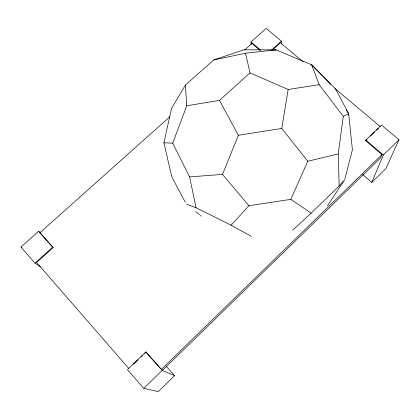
<?xml version="1.0" encoding="UTF-8"?>
<svg xmlns="http://www.w3.org/2000/svg" width="420" height="420" viewBox="0 0 420 420"><rect width="100%" height="100%" fill="white"/><g stroke="black" fill="none" stroke-linecap="round" stroke-linejoin="round"><path stroke-width="0.63" d="M281.358 43.806L281.416 41.186L266.154 28.397L250.982 41.932L251.134 44.536M292.709 230.186L311.157 213.134L339.15 185.987L338.231 153.941L343.287 116.377L319.19 84.667L311.63 64.811L276.092 49.854L243.663 49.833L213.696 59.96L185.357 85.092L171.533 108.496L163.905 142.805L170.814 172.667M186.748 204.183L196.082 207.785L231.11 225.209L248.903 205.742L290.824 199.369L307.776 161.228L281.752 128.462L288.173 89.471L319.19 84.667M344.825 179.125L352.406 149.756L348.679 113.794L335.606 89.024L311.63 64.811L329.821 83.296L330.508 84.404M165.926 365.935L174.578 375.617L158.261 391.603L143.745 388.379L127.449 369.616L145.803 351.95L161.411 369.343L162.871 369.968L380.667 157.804L381.99 154.618L365.663 140.653L365.852 140.091L381.47 125.055L399 139.745L385.896 168.572L371.784 182.401L362.549 174.305M196.082 207.785L189.599 176.904L172.704 143.141L186.758 105.756L185.357 85.092M248.903 205.742L222.5 174.389L238.382 135.261L219.46 100.412L186.758 105.756M371.784 182.401L383.318 155.022L399 139.745M327.516 205.769L344.663 179.75L339.15 185.987M161.411 369.343L381.99 154.618M143.745 388.379L162.199 370.403L174.578 375.617M133.56 364.151L138.196 359.683M140.978 357.005L142.37 355.667M144.69 353.43L146.081 352.091M365.663 140.653L367.08 139.293M370.377 136.112L374.624 132.027M376.509 130.211L378.394 128.394M40.635 232.948L38.614 231.347L21 247.054L34.996 263.167L52.71 247.207L53.162 247.553L36.598 262.484L128.919 368.613M271.415 50.201L281.416 41.186M272.37 50.038L280.455 42.756L303.03 61.709M219.46 100.412L249.974 72.886L245.543 53.204L213.696 59.96M169.895 116.702L39.958 232.701L53.162 247.553M244.634 49.985L251.963 43.444L259.812 50.153M343.287 116.377L348.679 113.794L346.28 109.909M274.874 50.258L276.092 49.854L245.543 53.204M307.776 161.228L338.231 153.941M238.382 135.261L281.752 128.462M189.599 176.904L222.5 174.389M163.905 142.805L172.704 143.141M249.974 72.886L288.173 89.471M231.11 225.209L251.317 236.308M34.996 263.167L40.425 266.679M21 247.054L22.071 247.774M290.824 199.369L311.157 213.134M195.783 211.685L199.327 214.531M200.34 215.345L201.353 216.158M335.134 88.667L380.284 126.578M250.982 41.932L260.788 50.311M365.852 140.091L383.318 155.022M38.614 231.347L52.71 247.207M145.803 351.95L162.199 370.403M185.252 202.241L172.184 177.623L170.987 173.287M348.679 113.794L348.7 115.091"/></g></svg>
